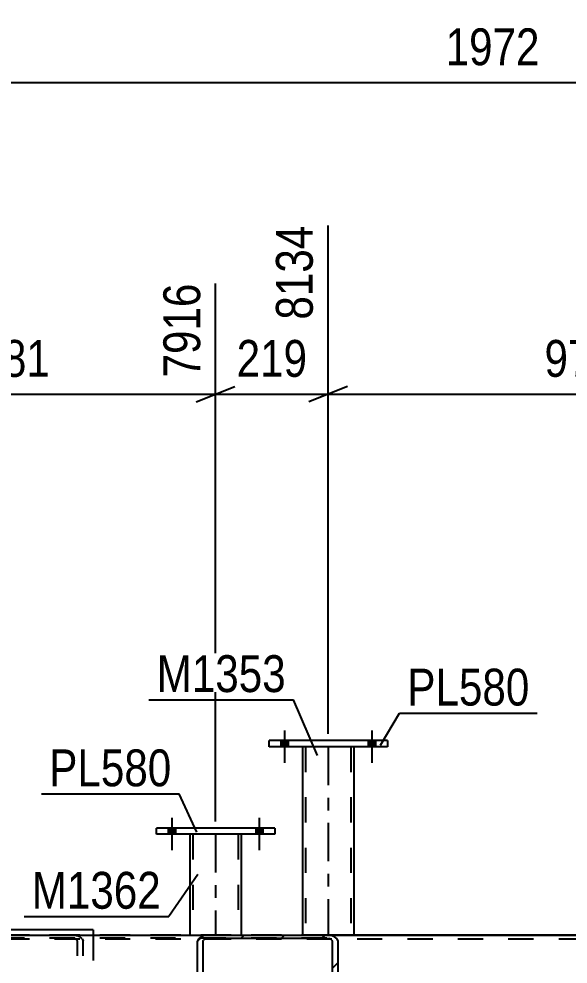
# Model space of a CAD drawing. Header units: millimetres. Extents: x -857 to 332, y -866 to -25.
# Drawn here: x -482.2 to -439.5, y -279.6 to -206.1 of the extents above; entities that cross this region are included whole.
import ezdxf

# ---------------------------------------------------------------- set-up
doc = ezdxf.new("R2010")
doc.units = ezdxf.units.MM
doc.linetypes.add('DXK_LINE_DOT2', pattern=[3.9198, 1.9599, -1.9599])
doc.linetypes.add('DXK_LINE_DOT3', pattern=[5.9187, 2.979, -0.9799, 0.9799, -0.9799])
doc.styles.add('Arial Narrow', font='ARIALN.TTF', dxfattribs={"height": 0.2})

# ---------------------------------------------------------------- blocks, each defined once
blk = doc.blocks.new('Part-570388934-1274 - 1255')
at = {"color": 2, "linetype": 'Continuous'}
for p, q in [((-499.307, -276.909), (-499.307, -277.309)), ((-476.45, -276.909), (-499.307, -276.909)), ((-476.45, -276.909), (-476.45, -277.309)), ((-499.307, -283.309), (-499.307, -283.709)), ((-476.45, -283.309), (-476.45, -283.709)), ((-476.45, -283.709), (-499.307, -283.709))]:
    blk.add_line(p, q, dxfattribs=at)
at = {"color": 7, "linetype": 'DXK_LINE_DOT2'}
for p, q in [((-499.307, -277.309), (-499.307, -283.309)), ((-476.45, -277.309), (-476.45, -283.309))]:
    blk.add_line(p, q, dxfattribs=at)
blk = doc.blocks.new('Part-570388934-1336 - 1255')
at = {"linetype": 'Continuous'}
h = blk.add_hatch(dxfattribs=at)
h.set_pattern_fill('', scale=0.7, style=0, pattern_type=0)
h.set_pattern_definition([(45, (-468.3392, -277.789), (-1.57154, 1.57154), [])])
h.paths.add_polyline_path([(-468.273, -277.605), (-468.339, -277.789), (-468.339, -282.829), (-468.273, -283.013), (-468.083, -283.168), (-467.8, -283.272), (-467.466, -283.309), (-458.295, -283.309), (-457.96, -283.272), (-457.677, -283.168), (-457.488, -283.013), (-457.421, -282.829), (-457.421, -277.789), (-457.488, -277.605), (-457.677, -277.45), (-457.96, -277.346), (-458.295, -277.309), (-467.466, -277.309), (-467.8, -277.346), (-468.083, -277.45)])
h.paths.add_polyline_path([(-467.633, -277.567), (-467.466, -277.549), (-458.295, -277.549), (-458.128, -277.567), (-457.986, -277.619), (-457.891, -277.697), (-457.858, -277.789), (-457.858, -282.829), (-457.891, -282.921), (-457.986, -282.999), (-458.128, -283.051), (-458.295, -283.069), (-467.466, -283.069), (-467.633, -283.051), (-467.775, -282.999), (-467.869, -282.921), (-467.902, -282.829), (-467.902, -277.789), (-467.869, -277.697), (-467.775, -277.619)])
at = {"color": 2, "linetype": 'Continuous'}
for p, q in [((-487.878, -277.789), (-487.845, -277.605)), ((-487.845, -277.605), (-487.751, -277.45)), ((-487.751, -277.45), (-487.609, -277.346)), ((-487.609, -277.346), (-487.589, -277.341)), ((-487.589, -277.341), (-487.295, -277.309)), ((-487.295, -277.309), (-467.466, -277.309)), ((-468.273, -277.605), (-468.339, -277.789)), ((-467.902, -277.789), (-467.869, -277.697)), ((-467.466, -277.309), (-467.8, -277.346)), ((-467.633, -277.567), (-467.466, -277.549)), ((-467.466, -277.309), (-458.295, -277.309)), ((-467.466, -277.549), (-458.295, -277.549)), ((-457.96, -277.346), (-458.295, -277.309)), ((-458.295, -277.549), (-458.128, -277.567)), ((-457.891, -277.697), (-457.858, -277.789)), ((-457.421, -277.789), (-457.488, -277.605)), ((-487.878, -282.829), (-487.878, -277.789)), ((-468.339, -282.829), (-468.339, -277.789)), ((-467.902, -282.829), (-467.902, -277.789)), ((-457.858, -282.829), (-457.858, -277.789)), ((-457.421, -282.829), (-457.421, -277.789)), ((-487.845, -283.013), (-487.878, -282.829)), ((-468.339, -282.829), (-468.273, -283.013)), ((-467.869, -282.921), (-467.902, -282.829)), ((-457.858, -282.829), (-457.891, -282.921)), ((-457.488, -283.013), (-457.421, -282.829)), ((-487.751, -283.168), (-487.845, -283.013)), ((-487.609, -283.273), (-487.751, -283.168)), ((-487.589, -283.277), (-487.609, -283.273)), ((-487.295, -283.309), (-487.589, -283.277)), ((-467.466, -283.309), (-487.295, -283.309)), ((-467.8, -283.272), (-467.466, -283.309)), ((-467.466, -283.069), (-467.633, -283.051)), ((-467.466, -283.069), (-458.295, -283.069)), ((-467.466, -283.309), (-458.295, -283.309)), ((-458.128, -283.051), (-458.295, -283.069)), ((-458.295, -283.309), (-457.96, -283.272))]:
    blk.add_line(p, q, dxfattribs=at)
at = {"color": 7, "linetype": 'DXK_LINE_DOT2'}
for p, q in [((-487.643, -277.697), (-487.66, -277.789)), ((-487.604, -277.619), (-487.643, -277.697)), ((-487.462, -277.567), (-487.604, -277.619)), ((-487.604, -277.619), (-487.604, -282.999)), ((-487.589, -283.277), (-487.589, -277.341)), ((-487.295, -277.549), (-487.462, -277.567)), ((-458.295, -277.549), (-487.295, -277.549)), ((-478.124, -277.309), (-477.789, -277.346)), ((-477.957, -277.567), (-478.124, -277.549)), ((-477.687, -277.789), (-477.72, -277.697)), ((-477.317, -277.605), (-477.25, -277.789)), ((-458.295, -277.309), (-467.466, -277.309)), ((-487.66, -282.829), (-487.66, -277.789)), ((-477.687, -282.829), (-477.687, -277.789)), ((-477.25, -282.829), (-477.25, -277.789)), ((-487.66, -282.829), (-487.643, -282.921)), ((-477.72, -282.921), (-477.687, -282.829)), ((-477.25, -282.829), (-477.317, -283.013)), ((-487.643, -282.921), (-487.604, -282.999)), ((-487.604, -282.999), (-487.462, -283.051)), ((-487.462, -283.051), (-487.295, -283.069)), ((-458.295, -283.069), (-487.295, -283.069)), ((-478.124, -283.069), (-477.957, -283.051)), ((-477.789, -283.273), (-478.124, -283.309)), ((-458.295, -283.309), (-467.466, -283.309))]:
    blk.add_line(p, q, dxfattribs=at)
for centre, radius, start, end in [((-478.024, -277.97), 0.409, 41.93612, 80.48182), ((-477.925, -278.151), 0.817, 41.93612, 80.48182), ((-478.024, -282.648), 0.409, 279.51834, 318.06404), ((-477.925, -282.467), 0.817, 279.51834, 318.06404)]:
    blk.add_arc(centre, radius, start, end, dxfattribs=at)
at = {"color": 2, "linetype": 'Continuous'}
for centre, radius, start, end in [((-467.665, -278.151), 0.817, 99.51834, 138.06404), ((-467.565, -277.97), 0.409, 99.51834, 138.06404), ((-458.195, -277.97), 0.409, 41.93612, 80.48182), ((-458.096, -278.151), 0.817, 41.93612, 80.48182), ((-467.665, -282.467), 0.817, 221.93612, 260.48182), ((-467.565, -282.648), 0.409, 221.93612, 260.48182), ((-458.195, -282.648), 0.409, 279.51834, 318.06404), ((-458.096, -282.467), 0.817, 279.51834, 318.06404)]:
    blk.add_arc(centre, radius, start, end, dxfattribs=at)
blk = doc.blocks.new('Part-570388934-1746 - 1255')
at = {"color": 2, "linetype": 'Continuous'}
for p, q in [((-460.184, -262.669), (-460.184, -277.309)), ((-456.184, -262.669), (-456.184, -277.309))]:
    blk.add_line(p, q, dxfattribs=at)
at = {"color": 7, "linetype": 'DXK_LINE_DOT2'}
for p, q in [((-456.184, -262.669), (-460.184, -262.669)), ((-460.148, -262.669), (-460.184, -262.669)), ((-459.944, -262.669), (-459.944, -277.312)), ((-456.424, -262.669), (-456.424, -277.312)), ((-460.184, -277.309), (-460.184, -277.312)), ((-460.184, -277.312), (-456.184, -277.312)), ((-456.184, -277.312), (-456.184, -277.309)), ((-456.184, -277.309), (-456.184, -277.312))]:
    blk.add_line(p, q, dxfattribs=at)
at = {"color": 7, "linetype": 'DXK_LINE_DOT3'}
blk.add_line((-458.184, -262.669), (-458.184, -277.312), dxfattribs=at)
blk = doc.blocks.new('Bolt-570388934-1492 - 1255')
at = {"linetype": 'Continuous'}
for points in [[(-461.304, -262.189), (-461.864, -262.189), (-461.864, -262.669), (-461.304, -262.669)], [(-461.304, -262.189), (-461.864, -262.189), (-461.864, -262.669), (-461.304, -262.669)], [(-454.504, -262.189), (-455.064, -262.189), (-455.064, -262.669), (-454.504, -262.669)], [(-454.504, -262.189), (-455.064, -262.189), (-455.064, -262.669), (-454.504, -262.669)]]:
    blk.add_hatch(color=1, dxfattribs=at).paths.add_polyline_path(points)
at = {"color": 1, "linetype": 'Continuous'}
for p, q in [((-461.584, -261.389), (-461.584, -263.909)), ((-461.584, -261.389), (-461.584, -263.909)), ((-454.784, -261.389), (-454.784, -263.909)), ((-454.784, -261.389), (-454.784, -263.909)), ((-461.864, -262.189), (-461.864, -262.669)), ((-461.864, -262.189), (-461.864, -262.669)), ((-461.304, -262.189), (-461.304, -262.669)), ((-461.304, -262.189), (-461.304, -262.669)), ((-455.064, -262.189), (-455.064, -262.669)), ((-455.064, -262.189), (-455.064, -262.669)), ((-454.504, -262.189), (-454.504, -262.669)), ((-454.504, -262.189), (-454.504, -262.669))]:
    blk.add_line(p, q, dxfattribs=at)
blk = doc.blocks.new('Bolt-570388934-1505 - 1255')
at = {"linetype": 'Continuous'}
for points in [[(-470.06, -268.987), (-470.62, -268.987), (-470.62, -269.467), (-470.06, -269.467)], [(-470.06, -268.987), (-470.62, -268.987), (-470.62, -269.467), (-470.06, -269.467)], [(-463.26, -268.987), (-463.82, -268.987), (-463.82, -269.467), (-463.26, -269.467)], [(-463.26, -268.987), (-463.82, -268.987), (-463.82, -269.467), (-463.26, -269.467)]]:
    blk.add_hatch(color=1, dxfattribs=at).paths.add_polyline_path(points)
at = {"color": 1, "linetype": 'Continuous'}
for p, q in [((-470.34, -268.187), (-470.34, -270.707)), ((-470.34, -268.187), (-470.34, -270.707)), ((-463.54, -268.187), (-463.54, -270.707)), ((-463.54, -268.187), (-463.54, -270.707)), ((-470.62, -268.987), (-470.62, -269.467)), ((-470.62, -268.987), (-470.62, -269.467)), ((-470.06, -268.987), (-470.06, -269.467)), ((-470.06, -268.987), (-470.06, -269.467)), ((-463.82, -268.987), (-463.82, -269.467)), ((-463.82, -268.987), (-463.82, -269.467)), ((-463.26, -268.987), (-463.26, -269.467)), ((-463.26, -268.987), (-463.26, -269.467))]:
    blk.add_line(p, q, dxfattribs=at)
blk = doc.blocks.new('Part-570388934-1709 - 1255')
at = {"color": 7, "linetype": 'DXK_LINE_DOT2'}
for p, q in [((-93.356, -277.629), (-783.56, -277.629)), ((-93.356, -277.309), (-754.709, -277.309)), ((-458.292, -277.309), (-517.464, -277.309))]:
    blk.add_line(p, q, dxfattribs=at)
at = {"color": 2, "linetype": 'Continuous'}
blk.add_line((-432.331, -277.309), (-458.292, -277.309), dxfattribs=at)
blk = doc.blocks.new('Part-570388934-1725 - 1255')
at = {"color": 2, "linetype": 'Continuous'}
for p, q in [((-453.584, -262.189), (-462.784, -262.189)), ((-462.784, -262.669), (-462.784, -262.189)), ((-453.584, -262.189), (-453.584, -262.669)), ((-453.584, -262.669), (-462.784, -262.669))]:
    blk.add_line(p, q, dxfattribs=at)
blk = doc.blocks.new('Part-570388934-1751 - 1255')
at = {"color": 2, "linetype": 'Continuous'}
for p, q in [((-462.34, -268.987), (-471.54, -268.987)), ((-471.54, -269.467), (-471.54, -268.987)), ((-462.34, -269.467), (-471.54, -269.467)), ((-462.34, -268.987), (-462.34, -269.467))]:
    blk.add_line(p, q, dxfattribs=at)
blk = doc.blocks.new('Part-570388934-1756 - 1255')
at = {"color": 2, "linetype": 'Continuous'}
for p, q in [((-468.94, -269.467), (-468.94, -277.309)), ((-464.94, -269.467), (-464.94, -277.309))]:
    blk.add_line(p, q, dxfattribs=at)
at = {"color": 7, "linetype": 'DXK_LINE_DOT2'}
for p, q in [((-464.94, -269.467), (-468.94, -269.467)), ((-468.903, -269.467), (-468.94, -269.467)), ((-468.7, -269.467), (-468.7, -277.313)), ((-465.18, -269.467), (-465.18, -277.313)), ((-468.94, -277.309), (-468.94, -277.313)), ((-468.94, -277.313), (-464.94, -277.313)), ((-464.94, -277.313), (-464.94, -277.309)), ((-464.94, -277.309), (-464.94, -277.313))]:
    blk.add_line(p, q, dxfattribs=at)
at = {"color": 7, "linetype": 'DXK_LINE_DOT3'}
blk.add_line((-466.94, -269.467), (-466.94, -277.313), dxfattribs=at)
blk = doc.blocks.new('StraightDimension-570388934-2702 - 1255')
at = {"color": 7, "linetype": 'Continuous'}
for p, q in [((-498.184, -261.669), (-498.184, -226.639)), ((-466.94, -268.467), (-466.94, -226.639)), ((-496.684, -234.652), (-499.684, -235.852)), ((-468.44, -235.852), (-465.44, -234.652)), ((-498.184, -235.252), (-466.94, -235.252))]:
    blk.add_line(p, q, dxfattribs=at)
at = {"color": 0}
blk.add_wipeout([(-479.22, -234.502), (-479.22, -230.302), (-485.904, -230.302), (-485.904, -234.502)], dxfattribs=at)
at = {"color": 3, "style": 'Arial Narrow'}
blk.add_text('781', height=2.8633, dxfattribs=at).set_placement((-485.304, -233.902))
at = {"color": 0, "linetype": 'Continuous'}
blk.add_wipeout([(-467.54, -226.039), (-471.74, -226.039), (-471.74, -234.552), (-467.54, -234.552)], dxfattribs=at)
at = {"color": 3, "linetype": 'Continuous', "style": 'Arial Narrow'}
blk.add_text('7916', height=2.8633, rotation=90.00021, dxfattribs=at).set_placement((-468.14, -233.952))
blk = doc.blocks.new('StraightDimension-570388934-2708 - 1255')
at = {"color": 7, "linetype": 'Continuous'}
for p, q in [((-458.184, -261.669), (-458.184, -222.139)), ((-466.94, -268.467), (-466.94, -226.639)), ((-468.44, -235.852), (-465.44, -234.652)), ((-456.684, -234.652), (-459.684, -235.852)), ((-466.94, -235.252), (-458.184, -235.252))]:
    blk.add_line(p, q, dxfattribs=at)
at = {"color": 0}
blk.add_wipeout([(-459.22, -234.502), (-459.22, -230.302), (-465.904, -230.302), (-465.904, -234.502)], dxfattribs=at)
at = {"color": 3, "style": 'Arial Narrow'}
blk.add_text('219', height=2.8633, dxfattribs=at).set_placement((-465.304, -233.902))
at = {"color": 0, "linetype": 'Continuous'}
blk.add_wipeout([(-458.784, -221.539), (-462.984, -221.539), (-462.984, -230.052), (-458.784, -230.052)], dxfattribs=at)
at = {"color": 3, "linetype": 'Continuous', "style": 'Arial Narrow'}
blk.add_text('8134', height=2.8633, rotation=90.00021, dxfattribs=at).set_placement((-459.384, -229.452))
blk = doc.blocks.new('StraightDimension-570388934-2912 - 1255')
at = {"color": 7, "linetype": 'Continuous'}
for p, q in [((-426.275, -272.507), (-426.275, -264.772)), ((-426.275, -272.507), (-426.275, -264.772)), ((-426.875, -271.007), (-425.675, -274.007)), ((-419.459, -272.507), (-429.125, -272.507)), ((-426.275, -277.312), (-426.275, -272.507)), ((-425.675, -278.812), (-426.875, -275.812)), ((-459.184, -277.312), (-423.875, -277.312))]:
    blk.add_line(p, q, dxfattribs=at)
at = {"color": 0}
blk.add_wipeout([(-427.025, -265.297), (-431.225, -265.297), (-431.225, -271.982), (-427.025, -271.982)], dxfattribs=at)
at = {"color": 3, "style": 'Arial Narrow'}
blk.add_text('120', height=2.8633, rotation=90.00021, dxfattribs=at).set_placement((-427.625, -271.382))
blk = doc.blocks.new('StraightDimension-570388934-3000 - 1255')
at = {"color": 7, "linetype": 'Continuous'}
blk.add_line((-484.828, -211.025), (-405.964, -211.025), dxfattribs=at)
at = {"color": 0}
blk.add_wipeout([(-441.14, -210.275), (-441.14, -206.075), (-449.652, -206.075), (-449.652, -210.275)], dxfattribs=at)
at = {"color": 3, "style": 'Arial Narrow'}
blk.add_text('1972', height=2.8633, dxfattribs=at).set_placement((-449.052, -209.675))
blk = doc.blocks.new('StraightDimension-570388934-2714 - 1255')
at = {"color": 7, "linetype": 'Continuous'}
for p, q in [((-458.184, -261.669), (-458.184, -222.139)), ((-419.059, -260.949), (-419.059, -222.139)), ((-456.684, -234.652), (-459.684, -235.852)), ((-420.559, -235.852), (-417.559, -234.652)), ((-458.184, -235.252), (-419.059, -235.252))]:
    blk.add_line(p, q, dxfattribs=at)
at = {"color": 0, "linetype": 'Continuous'}
blk.add_wipeout([(-419.659, -221.539), (-423.859, -221.539), (-423.859, -230.052), (-419.659, -230.052)], dxfattribs=at)
at = {"color": 0}
blk.add_wipeout([(-435.28, -234.502), (-435.28, -230.302), (-441.964, -230.302), (-441.964, -234.502)], dxfattribs=at)
at = {"color": 3, "linetype": 'Continuous', "style": 'Arial Narrow'}
blk.add_text('9113', height=2.8633, rotation=90.00021, dxfattribs=at).set_placement((-420.259, -229.452))
at = {"color": 3, "style": 'Arial Narrow'}
blk.add_text('978', height=2.8633, dxfattribs=at).set_placement((-441.364, -233.902))
blk = doc.blocks.new('Mark-570388934-1721 - 1255')
at = {"color": 30, "linetype": 'Continuous'}
for p, q in [((-454.122, -262.528), (-452.629, -260.058)), ((-452.629, -260.058), (-441.925, -260.058))]:
    blk.add_line(p, q, dxfattribs=at)
at = {"color": 0}
blk.add_wipeout([(-442.525, -259.458), (-442.525, -256.458), (-452.029, -256.458), (-452.029, -259.458)], dxfattribs=at)
blk.add_wipeout([(-442.525, -259.458), (-442.525, -256.458), (-452.029, -256.458), (-452.029, -259.458)], dxfattribs=at)
at = {"color": 3, "style": 'Arial Narrow'}
blk.add_text('PL580', height=2.8633, dxfattribs=at).set_placement((-452.029, -259.458))
blk = doc.blocks.new('Mark-570388934-1742 - 1255')
at = {"color": 30, "linetype": 'Continuous'}
for p in [(-472.122, -259.009), (-459.015, -263.353)]:
    blk.add_line(p, (-460.87, -259.009), dxfattribs=at)
at = {"color": 0}
blk.add_wipeout([(-461.47, -258.409), (-461.47, -255.409), (-471.522, -255.409), (-471.522, -258.409)], dxfattribs=at)
blk.add_wipeout([(-461.47, -258.409), (-461.47, -255.409), (-471.522, -255.409), (-471.522, -258.409)], dxfattribs=at)
at = {"color": 3, "style": 'Arial Narrow'}
blk.add_text('M1353', height=2.8633, dxfattribs=at).set_placement((-471.522, -258.409))
blk = doc.blocks.new('Mark-570388934-1747 - 1255')
at = {"color": 30, "linetype": 'Continuous'}
for p in [(-480.474, -266.335), (-468.391, -269.297)]:
    blk.add_line(p, (-469.77, -266.335), dxfattribs=at)
at = {"color": 0}
blk.add_wipeout([(-470.37, -265.735), (-470.37, -262.735), (-479.874, -262.735), (-479.874, -265.735)], dxfattribs=at)
blk.add_wipeout([(-470.37, -265.735), (-470.37, -262.735), (-479.874, -262.735), (-479.874, -265.735)], dxfattribs=at)
at = {"color": 3, "style": 'Arial Narrow'}
blk.add_text('PL580', height=2.8633, dxfattribs=at).set_placement((-479.874, -265.735))
blk = doc.blocks.new('Mark-570388934-1752 - 1255')
at = {"color": 30, "linetype": 'Continuous'}
for p in [(-468.329, -272.582), (-481.837, -275.853)]:
    blk.add_line(p, (-470.585, -275.853), dxfattribs=at)
at = {"color": 0}
blk.add_wipeout([(-471.185, -275.253), (-471.185, -272.253), (-481.237, -272.253), (-481.237, -275.253)], dxfattribs=at)
blk.add_wipeout([(-471.185, -275.253), (-471.185, -272.253), (-481.237, -272.253), (-481.237, -275.253)], dxfattribs=at)
at = {"color": 3, "style": 'Arial Narrow'}
blk.add_text('M1362', height=2.8633, dxfattribs=at).set_placement((-481.237, -275.253))

msp = doc.modelspace()

# ---------------------------------------------------------------- block references
for name in ['Bolt-570388934-1492 - 1255', 'Part-570388934-1725 - 1255', 'Part-570388934-1746 - 1255', 'Bolt-570388934-1505 - 1255', 'Part-570388934-1751 - 1255', 'Part-570388934-1756 - 1255', 'Part-570388934-1274 - 1255', 'Part-570388934-1709 - 1255', 'Part-570388934-1336 - 1255']:
    msp.add_blockref(name, (0, 0))

# ---------------------------------------------------------------- next in the draw order: block references
msp.add_blockref('StraightDimension-570388934-2702 - 1255', (0, 0))

# ---------------------------------------------------------------- next in the draw order: block references
msp.add_blockref('StraightDimension-570388934-2708 - 1255', (0, 0))

# ---------------------------------------------------------------- next in the draw order: block references
msp.add_blockref('StraightDimension-570388934-2912 - 1255', (0, 0))

# ---------------------------------------------------------------- next in the draw order: block references
msp.add_blockref('StraightDimension-570388934-3000 - 1255', (0, 0))

# ---------------------------------------------------------------- next in the draw order: block references
for name in ['StraightDimension-570388934-2714 - 1255', 'Mark-570388934-1752 - 1255']:
    msp.add_blockref(name, (0, 0))

# ---------------------------------------------------------------- next in the draw order: block references
for name in ['Mark-570388934-1742 - 1255', 'Mark-570388934-1721 - 1255']:
    msp.add_blockref(name, (0, 0))

# ---------------------------------------------------------------- next in the draw order: block references
msp.add_blockref('Mark-570388934-1747 - 1255', (0, 0))

doc.saveas('drawing.dxf')
